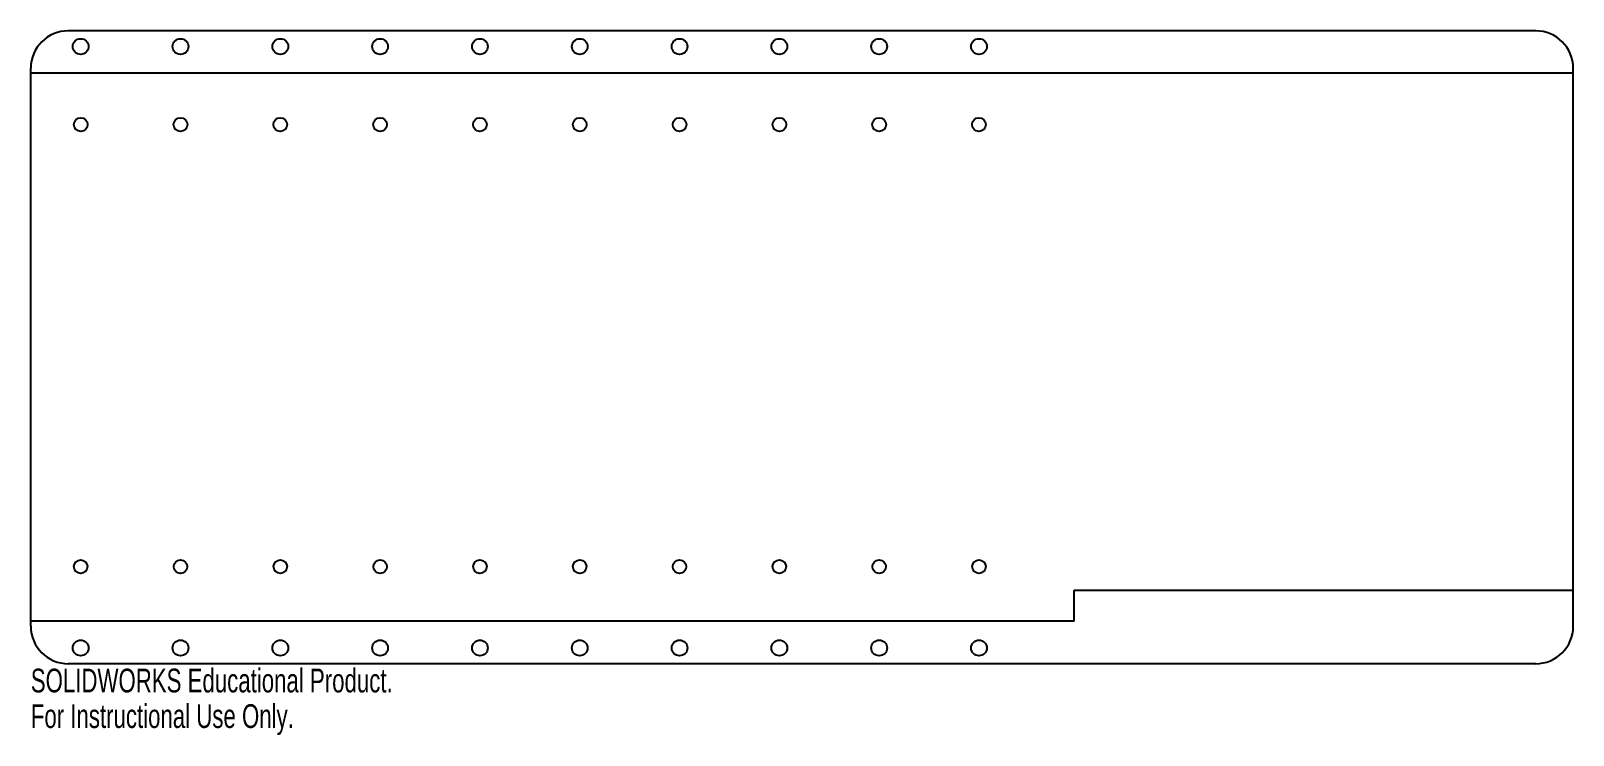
# Model space of a CAD drawing. Header units: inches. Extents: x -8.5 to 3.9, y -3.1 to 2.5.
import ezdxf

# ---------------------------------------------------------------- set-up
doc = ezdxf.new("R2010")
doc.units = ezdxf.units.IN
doc.header["$MEASUREMENT"] = 0
doc.styles.add('SLDTEXTSTYLE0', font='TXT', dxfattribs={"width": 0.7})

msp = doc.modelspace()

# ---------------------------------------------------------------- linework, layer by layer
at = {"color": 7, "linetype": 'Continuous', "lineweight": 25}
for p, q in [((3.598, 2.537), (-8.165, 2.537)), ((-8.465, -2.237), (-8.465, 2.237)), ((3.898, -2.237), (3.898, 2.237)), ((3.598, -2.537), (-8.165, -2.537))]:
    msp.add_line(p, q, dxfattribs=at)
at = {"color": 7, "linetype": 'Continuous'}
for p, q in [((3.898, 2.197), (-8.465, 2.197)), ((-0.102, -2.197), (-0.102, -1.947)), ((-0.102, -1.947), (3.898, -1.947)), ((-0.102, -2.197), (-8.465, -2.197))]:
    msp.add_line(p, q, dxfattribs=at)
at = {"color": 7, "linetype": 'Continuous', "lineweight": 25}
for centre, radius in [((-8.065, 2.411), 0.063), ((-7.265, 2.411), 0.063), ((-6.465, 2.411), 0.063), ((-5.665, 2.411), 0.063), ((-4.865, 2.411), 0.063), ((-4.065, 2.411), 0.063), ((-3.265, 2.411), 0.063), ((-2.465, 2.411), 0.063), ((-1.665, 2.411), 0.063), ((-0.865, 2.411), 0.063), ((-8.065, 1.785), 0.0551), ((-7.265, 1.785), 0.0551), ((-6.465, 1.785), 0.0551), ((-5.665, 1.785), 0.0551), ((-4.865, 1.785), 0.0551), ((-4.065, 1.785), 0.0551), ((-3.265, 1.785), 0.0551), ((-2.465, 1.785), 0.0551), ((-1.665, 1.785), 0.0551), ((-0.865, 1.785), 0.0551), ((-8.065, -1.759), 0.0542), ((-7.265, -1.759), 0.0542), ((-6.465, -1.759), 0.0542), ((-5.665, -1.759), 0.0542), ((-4.865, -1.759), 0.0542), ((-4.065, -1.759), 0.0542), ((-3.265, -1.759), 0.0542), ((-2.465, -1.759), 0.0542), ((-1.665, -1.759), 0.0542), ((-0.865, -1.759), 0.0542), ((-8.065, -2.411), 0.063), ((-7.265, -2.411), 0.063), ((-6.465, -2.411), 0.063), ((-5.665, -2.411), 0.063), ((-4.865, -2.411), 0.063), ((-4.065, -2.411), 0.063), ((-3.265, -2.411), 0.063), ((-2.465, -2.411), 0.063), ((-1.665, -2.411), 0.063), ((-0.865, -2.411), 0.063)]:
    msp.add_circle(centre, radius, dxfattribs=at)
for centre, start, end in [((-8.165, 2.237), 90, 180), ((3.598, 2.237), 0, 90), ((-8.165, -2.237), 180, 270), ((3.598, -2.237), 270, 0)]:
    msp.add_arc(centre, 0.3, start, end, dxfattribs=at)

# ---------------------------------------------------------------- texts
at = {"color": 7, "linetype": 'Continuous', "char_height": 0.1903, "attachment_point": 1, "style": 'SLDTEXTSTYLE0'}
for s, insert in [('SOLIDWORKS Educational Product.', (-8.465, -2.577)), ('For Instructional Use Only.', (-8.465, -2.862))]:
    msp.add_mtext(s, dxfattribs=dict(at, insert=insert))

doc.saveas('drawing.dxf')
